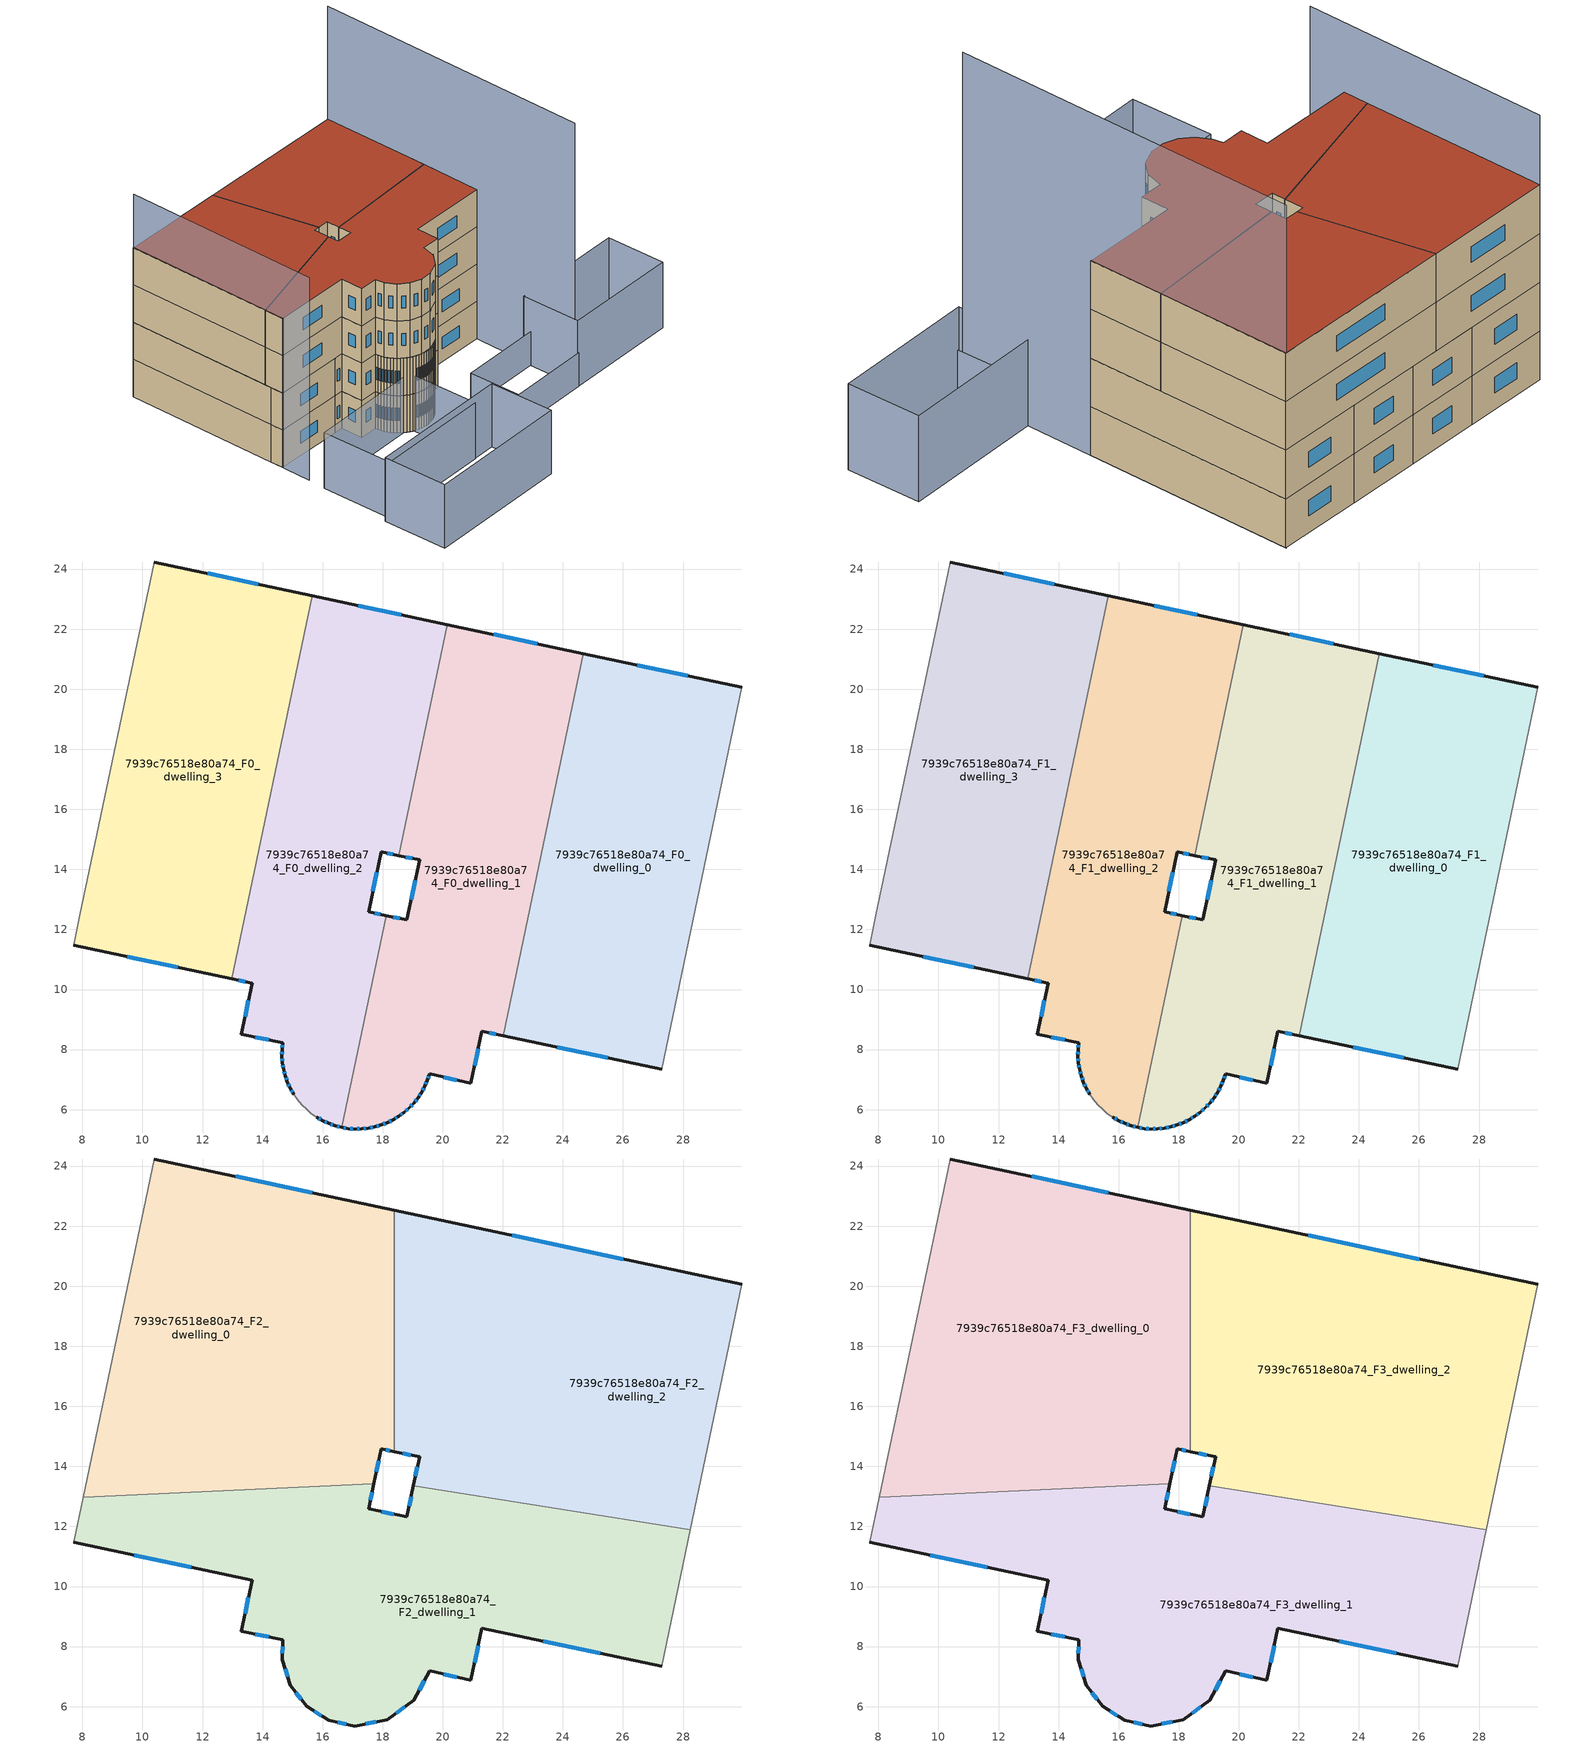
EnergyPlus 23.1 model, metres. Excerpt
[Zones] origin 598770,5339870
7939c76518e80a74_F0_dwelling_0
 floor ground (EU_floor_Construction): 29.96,20.06 27.29,7.34 22.01,8.46 24.68,21.18 z0
 wall outside (EU_wall_Construction): 29.96,20.06 24.68,21.18 / 22.01,8.46 27.29,7.34 z0:3
 wall adiabatic (EU_wall_Construction): 27.29,7.34 29.96,20.06 z0:3
 wall to 7939c76518e80a74_F0_dwelling_1 (EU_wall_Construction): 24.68,21.18 22.01,8.46 z0:3
 window (EU_Window_Construction): 28.16,20.44 26.48,20.8 / 23.81,8.08 25.49,7.72 z1.02:1.98
7939c76518e80a74_F0_dwelling_1
 floor ground (EU_floor_Construction): 24.68,21.18 22.01,8.46 21.3,8.61 20.94,6.88 19.56,7.19 19.49,6.98 19.4,6.78 19.29,6.57 19.18,6.39 19.04,6.22 18.88,6.06 18.72,5.91 18.54,5.78 18.35,5.67 18.15,5.56 17.94,5.49 17.73,5.43 17.52,5.38 17.3,5.36 17.08,5.36 16.85,5.37 16.64,5.41 18.12,12.46 18.8,12.32 19.22,14.31 18.54,14.46 20.15,22.15 z0
 wall outside (EU_wall_Construction): 16.64,5.41 16.85,5.37 17.08,5.36 17.3,5.36 17.52,5.38 17.73,5.43 17.94,5.49 18.15,5.56 18.35,5.67 18.54,5.78 18.72,5.91 18.88,6.06 19.04,6.22 19.18,6.39 19.29,6.57 19.4,6.78 19.49,6.98 19.56,7.19 20.94,6.88 21.3,8.61 22.01,8.46 / 18.54,14.46 19.22,14.31 18.8,12.32 18.12,12.46 / 24.68,21.18 20.15,22.15 z0:3
 wall to 7939c76518e80a74_F0_dwelling_2 (EU_wall_Construction): 18.12,12.46 16.64,5.41 / 20.15,22.15 18.54,14.46 z0:3
 window (EU_Window_Construction): 19.22,6.45 19.25,6.51 / 19.09,6.28 19.13,6.33 / 18.94,6.11 18.99,6.16 / 18.77,5.96 18.83,6.01 / 18.6,5.83 18.66,5.87 / 18.41,5.71 18.47,5.74 / 18.22,5.6 18.28,5.63 / 18.01,5.52 18.08,5.54 / 17.81,5.45 17.87,5.47 / 17.59,5.4 17.66,5.41 / 17.37,5.37 17.44,5.37 / 17.15,5.36 17.22,5.36 / 16.92,5.37 17,5.36 / 16.71,5.4 16.78,5.38 / 18.57,12.36 18.35,12.41 / 19.08,13.63 18.95,13 / 18.77,14.41 18.99,14.36 / 23.14,21.51 21.69,21.82 / 21.54,8.56 21.77,8.51 / 21.06,7.47 21.18,8.02 / 20.03,7.08 20.47,6.99 / 19.51,7.05 19.54,7.12 / 19.43,6.84 19.46,6.91 / 19.33,6.64 19.36,6.71 z1.02:1.98
7939c76518e80a74_F0_dwelling_2
 floor ground (EU_floor_Construction): 20.15,22.15 18.54,14.46 17.95,14.58 17.53,12.58 18.12,12.46 16.64,5.41 16.41,5.46 16.2,5.54 16,5.64 15.81,5.74 15.63,5.87 15.46,6.01 15.3,6.16 15.16,6.34 15.04,6.52 14.92,6.71 14.83,6.92 14.76,7.12 14.7,7.33 14.66,7.55 14.64,7.77 14.65,8 14.67,8.22 13.29,8.51 13.65,10.21 12.97,10.36 15.65,23.11 z0
 wall outside (EU_wall_Construction): 15.81,5.74 16,5.64 16.2,5.54 16.41,5.46 16.64,5.41 / 12.97,10.36 13.65,10.21 13.29,8.51 14.67,8.22 14.65,8 14.64,7.77 14.66,7.55 14.7,7.33 14.76,7.12 14.83,6.92 14.92,6.71 15.04,6.52 / 20.15,22.15 15.65,23.11 / 18.12,12.46 17.53,12.58 17.95,14.58 18.54,14.46 z0:3
 wall adiabatic (EU_wall_Construction): 15.04,6.52 15.16,6.34 15.3,6.16 15.46,6.01 15.63,5.87 15.81,5.74 z0:3
 wall to 7939c76518e80a74_F0_dwelling_3 (EU_wall_Construction): 15.65,23.11 12.97,10.36 z0:3
 window (EU_Window_Construction): 16.07,5.6 16.13,5.57 / 15.87,5.71 15.94,5.67 / 14.96,6.64 15,6.58 / 14.86,6.85 14.89,6.78 / 14.78,7.05 14.8,6.99 / 14.72,7.26 14.74,7.2 / 14.67,7.48 14.69,7.41 / 14.65,7.7 14.65,7.63 / 14.65,7.92 14.65,7.85 / 14.66,8.15 14.66,8.08 / 13.76,8.41 14.2,8.32 / 13.53,9.63 13.41,9.09 / 13.2,10.31 13.42,10.26 / 18.62,22.48 17.18,22.79 / 18.15,14.54 18.34,14.5 / 17.67,13.26 17.81,13.9 / 17.92,12.5 17.73,12.54 / 16.49,5.44 16.56,5.43 / 16.27,5.51 16.34,5.49 z1.02:1.98
7939c76518e80a74_F0_dwelling_3
 floor ground (EU_floor_Construction): 15.65,23.11 12.97,10.36 7.71,11.47 7.91,12.46 10.39,24.24 z0
 wall outside (EU_wall_Construction): 15.65,23.11 10.39,24.24 / 7.71,11.47 12.97,10.36 z0:3
 wall adiabatic (EU_wall_Construction): 10.39,24.24 7.91,12.46 7.71,11.47 z0:3
 window (EU_Window_Construction): 13.86,23.49 12.18,23.85 / 9.5,11.09 11.18,10.74 z1.02:1.98
7939c76518e80a74_F1_dwelling_0
 floor to 7939c76518e80a74_F0_dwelling_0 (EU_floor_Construction): 29.96,20.06 27.29,7.34 22.01,8.46 24.68,21.18 z3
 wall outside (EU_wall_Construction): 29.96,20.06 24.68,21.18 / 22.01,8.46 27.29,7.34 z3:6
 wall adiabatic (EU_wall_Construction): 27.29,7.34 29.96,20.06 z3:6
 wall to 7939c76518e80a74_F1_dwelling_1 (EU_wall_Construction): 24.68,21.18 22.01,8.46 z3:6
 window (EU_Window_Construction): 28.16,20.44 26.48,20.8 / 23.81,8.08 25.49,7.72 z4.02:4.98
7939c76518e80a74_F1_dwelling_1
 floor to 7939c76518e80a74_F0_dwelling_1 (EU_floor_Construction): 24.68,21.18 22.01,8.46 21.3,8.61 20.94,6.88 19.56,7.19 19.49,6.98 19.4,6.78 19.29,6.57 19.18,6.39 19.04,6.22 18.88,6.06 18.72,5.91 18.54,5.78 18.35,5.67 18.15,5.56 17.94,5.49 17.73,5.43 17.51,5.38 17.3,5.36 17.08,5.36 16.85,5.37 16.64,5.41 18.12,12.46 18.8,12.32 19.22,14.31 18.54,14.46 20.15,22.15 z3
 wall outside (EU_wall_Construction): 16.64,5.41 16.85,5.37 17.08,5.36 17.3,5.36 17.52,5.38 17.73,5.43 17.94,5.49 18.15,5.56 18.35,5.67 18.54,5.78 18.72,5.91 18.88,6.06 19.04,6.22 19.18,6.39 19.29,6.57 19.4,6.78 19.49,6.98 19.56,7.19 20.94,6.88 21.3,8.61 22.01,8.46 / 18.54,14.46 19.22,14.31 18.8,12.32 18.12,12.46 / 24.68,21.18 20.15,22.15 z3:6
 wall to 7939c76518e80a74_F1_dwelling_2 (EU_wall_Construction): 18.12,12.46 16.64,5.41 / 20.15,22.15 18.54,14.46 z3:6
 window (EU_Window_Construction): 19.22,6.45 19.25,6.51 / 19.09,6.28 19.13,6.33 / 18.94,6.11 18.99,6.16 / 18.77,5.96 18.83,6.01 / 18.6,5.83 18.66,5.87 / 18.41,5.71 18.47,5.74 / 18.22,5.6 18.28,5.63 / 18.01,5.52 18.08,5.54 / 17.81,5.45 17.87,5.47 / 17.59,5.4 17.66,5.41 / 17.37,5.37 17.44,5.37 / 17.15,5.36 17.22,5.36 / 16.92,5.37 17,5.36 / 16.71,5.4 16.78,5.38 / 18.57,12.36 18.35,12.41 / 19.08,13.63 18.95,13 / 18.77,14.41 18.99,14.36 / 23.14,21.51 21.69,21.82 / 21.54,8.56 21.77,8.51 / 21.06,7.47 21.18,8.02 / 20.03,7.08 20.47,6.99 / 19.51,7.05 19.54,7.12 / 19.43,6.84 19.46,6.91 / 19.33,6.64 19.36,6.71 z4.02:4.98
 roof outside (EU_roof_Construction): 19.18,6.39 19.29,6.57 19.4,6.78 19.49,6.98 19.56,7.19 19.04,6.22 z6; 18.72,5.91 18.88,6.06 19.04,6.22 18.15,5.56 18.35,5.67 18.54,5.78 z6; 18.15,5.56 17.08,5.36 17.3,5.36 17.51,5.38 17.73,5.43 17.94,5.49 z6; 17.08,5.36 16.65,5.45 16.64,5.41 16.85,5.37 z6
7939c76518e80a74_F1_dwelling_2
 floor to 7939c76518e80a74_F0_dwelling_2 (EU_floor_Construction): 20.15,22.15 18.54,14.46 17.95,14.58 17.53,12.58 18.12,12.46 16.63,5.41 16.41,5.46 16.2,5.54 16,5.64 15.81,5.74 15.63,5.87 15.46,6.01 15.3,6.16 15.16,6.34 15.04,6.52 14.92,6.71 14.83,6.92 14.75,7.12 14.7,7.33 14.66,7.55 14.64,7.77 14.65,8 14.67,8.22 13.29,8.51 13.65,10.21 12.97,10.36 15.65,23.11 z3
 wall outside (EU_wall_Construction): 15.81,5.74 16,5.64 16.2,5.54 16.41,5.46 16.64,5.41 / 12.97,10.36 13.65,10.21 13.29,8.51 14.67,8.22 14.65,8 14.64,7.77 14.66,7.55 14.7,7.33 14.76,7.12 14.83,6.92 14.92,6.71 15.04,6.52 / 20.15,22.15 15.65,23.11 / 18.12,12.46 17.53,12.58 17.95,14.58 18.54,14.46 z3:6
 wall adiabatic (EU_wall_Construction): 15.04,6.52 15.16,6.34 15.3,6.16 15.46,6.01 15.63,5.87 15.81,5.74 z3:6
 wall to 7939c76518e80a74_F1_dwelling_3 (EU_wall_Construction): 15.65,23.11 12.97,10.36 z3:6
 window (EU_Window_Construction): 16.07,5.6 16.13,5.57 / 15.87,5.71 15.94,5.67 / 14.96,6.64 15,6.58 / 14.86,6.85 14.89,6.78 / 14.78,7.05 14.8,6.99 / 14.72,7.26 14.74,7.2 / 14.67,7.48 14.69,7.41 / 14.65,7.7 14.65,7.63 / 14.65,7.92 14.65,7.85 / 14.66,8.15 14.66,8.08 / 13.76,8.41 14.2,8.32 / 13.53,9.63 13.41,9.09 / 13.2,10.31 13.42,10.26 / 18.62,22.48 17.18,22.79 / 18.15,14.54 18.34,14.5 / 17.67,13.26 17.81,13.9 / 17.92,12.5 17.73,12.54 / 16.49,5.44 16.56,5.43 / 16.27,5.51 16.34,5.49 z4.02:4.98
 roof outside (EU_roof_Construction): 16.63,5.41 16.64,5.45 16.2,5.54 16.41,5.46 z6; 16.2,5.54 15.46,6.01 15.63,5.87 15.81,5.74 16,5.64 z6; 15.46,6.01 14.92,6.71 15.04,6.52 15.16,6.34 15.3,6.16 z6; 14.92,6.71 14.66,7.55 14.7,7.33 14.75,7.12 14.83,6.92 z6
7939c76518e80a74_F1_dwelling_3
 floor to 7939c76518e80a74_F0_dwelling_3 (EU_floor_Construction): 15.65,23.11 12.97,10.36 7.71,11.47 7.91,12.46 10.38,24.24 z3
 wall outside (EU_wall_Construction): 15.65,23.11 10.39,24.24 / 7.71,11.47 12.97,10.36 z3:6
 wall adiabatic (EU_wall_Construction): 10.39,24.24 7.91,12.46 7.71,11.47 z3:6
 window (EU_Window_Construction): 13.86,23.49 12.18,23.85 / 9.5,11.09 11.18,10.74 z4.02:4.98
 roof outside (EU_roof_Construction): 7.91,12.46 7.71,11.47 10.38,24.24 z6
7939c76518e80a74_F2_dwelling_0
 floor to 7939c76518e80a74_F1_dwelling_2 (EU_floor_Construction): 18.38,22.53 18.38,14.49 17.95,14.58 17.71,13.42 13.57,13.23 15.65,23.11 z6
 floor to 7939c76518e80a74_F1_dwelling_3 (EU_floor_Construction): 15.65,23.11 13.57,13.23 8.02,12.97 10.38,24.24 z6
 wall outside (EU_wall_Construction): 17.71,13.42 17.95,14.58 18.38,14.49 / 18.38,22.53 10.39,24.24 z6:9
 wall adiabatic (EU_wall_Construction): 10.39,24.24 8.03,12.97 z6:9
 wall to 7939c76518e80a74_F2_dwelling_2 (EU_wall_Construction): 18.38,14.49 18.38,22.53 z6:9
 wall to 7939c76518e80a74_F2_dwelling_1 (EU_wall_Construction): 8.02,12.97 17.71,13.42 z6:9
 window (EU_Window_Construction): 18.1,14.55 18.23,14.52 / 17.79,13.81 17.87,14.19 / 15.66,23.11 13.1,23.65 z7.02:7.98
7939c76518e80a74_F2_dwelling_1
 floor to 7939c76518e80a74_F1_dwelling_0 (EU_floor_Construction): 28.24,11.89 27.29,7.34 22.01,8.46 22.91,12.73 z6
 floor to 7939c76518e80a74_F1_dwelling_1 (EU_floor_Construction): 22.91,12.73 22.01,8.46 21.3,8.61 20.94,6.88 19.56,7.19 19.04,6.22 18.15,5.56 17.08,5.36 16.65,5.45 18.12,12.46 18.8,12.32 19.02,13.35 z6
 floor to 7939c76518e80a74_F1_dwelling_2 (EU_floor_Construction): 17.71,13.42 17.53,12.58 18.12,12.46 16.64,5.45 16.2,5.54 15.46,6.01 14.92,6.71 14.66,7.55 14.67,8.22 13.29,8.51 13.65,10.21 12.97,10.36 13.57,13.23 z6
 floor to 7939c76518e80a74_F1_dwelling_3 (EU_floor_Construction): 13.57,13.23 12.97,10.36 7.71,11.47 8.02,12.97 z6
 wall outside (EU_wall_Construction): 7.71,11.47 13.65,10.21 13.29,8.51 14.67,8.22 14.66,7.55 14.92,6.71 15.46,6.01 16.2,5.54 17.08,5.36 18.15,5.56 19.04,6.22 19.56,7.19 20.94,6.88 21.3,8.61 27.29,7.34 / 19.02,13.35 18.8,12.32 17.53,12.58 17.71,13.42 z6:9
 wall adiabatic (EU_wall_Construction): 8.03,12.97 7.71,11.47 / 27.29,7.34 28.24,11.89 z6:9
 wall to 7939c76518e80a74_F2_dwelling_2 (EU_wall_Construction): 28.24,11.89 19.02,13.35 z6:9
 window (EU_Window_Construction): 16.5,5.48 16.78,5.42 / 15.72,5.85 15.95,5.7 / 15.11,6.47 15.28,6.25 / 14.75,7.27 14.83,7 / 14.66,8 14.66,7.78 / 13.76,8.41 14.2,8.32 / 13.53,9.63 13.41,9.09 / 9.73,11.04 11.63,10.64 / 17.59,12.87 17.65,13.13 / 18.37,12.41 17.96,12.49 / 18.95,13 18.88,12.67 / 23.34,8.18 25.25,7.77 / 21.06,7.47 21.18,8.02 / 20.03,7.08 20.47,6.99 / 19.22,6.55 19.39,6.86 / 18.45,5.79 18.74,6 / 17.44,5.43 17.79,5.49 z7.02:7.98
7939c76518e80a74_F2_dwelling_2
 floor to 7939c76518e80a74_F1_dwelling_0 (EU_floor_Construction): 29.96,20.06 28.24,11.89 22.91,12.73 24.68,21.18 z6
 floor to 7939c76518e80a74_F1_dwelling_1 (EU_floor_Construction): 24.68,21.18 22.91,12.73 19.02,13.35 19.22,14.31 18.54,14.46 20.15,22.15 z6
 floor to 7939c76518e80a74_F1_dwelling_2 (EU_floor_Construction): 20.15,22.15 18.54,14.46 18.38,14.49 18.38,22.53 z6
 wall outside (EU_wall_Construction): 18.38,14.49 19.22,14.31 19.02,13.35 / 29.96,20.06 18.38,22.53 z6:9
 wall adiabatic (EU_wall_Construction): 28.24,11.89 29.96,20.06 z6:9
 window (EU_Window_Construction): 19.16,13.98 19.09,13.68 / 18.67,14.43 18.94,14.37 / 26.02,20.9 22.32,21.69 z7.02:7.98
7939c76518e80a74_F3_dwelling_0
 floor to 7939c76518e80a74_F2_dwelling_0 (EU_floor_Construction): 18.38,22.53 18.38,14.49 17.95,14.58 17.71,13.42 8.02,12.97 10.38,24.24 z9
 wall outside (EU_wall_Construction): 17.71,13.42 17.95,14.58 18.38,14.49 / 18.38,22.53 10.39,24.24 z9:12
 wall adiabatic (EU_wall_Construction): 10.39,24.24 8.03,12.97 z9:12
 wall to 7939c76518e80a74_F3_dwelling_2 (EU_wall_Construction): 18.38,14.49 18.38,22.53 z9:12
 wall to 7939c76518e80a74_F3_dwelling_1 (EU_wall_Construction): 8.02,12.97 17.71,13.42 z9:12
 window (EU_Window_Construction): 18.1,14.55 18.23,14.52 / 17.79,13.81 17.87,14.19 / 15.66,23.11 13.1,23.65 z10.02:10.98
 roof outside (EU_roof_Construction): 17.71,13.42 17.95,14.58 18.38,14.49 18.38,22.53 10.39,24.24 8.03,12.97 z12
7939c76518e80a74_F3_dwelling_1
 floor to 7939c76518e80a74_F2_dwelling_1 (EU_floor_Construction): 28.24,11.89 27.29,7.34 21.3,8.61 20.94,6.88 19.56,7.19 19.04,6.22 18.15,5.56 17.08,5.36 16.2,5.54 15.46,6.01 14.92,6.71 14.66,7.55 14.67,8.22 13.29,8.51 13.65,10.21 7.71,11.47 8.02,12.97 17.71,13.42 17.53,12.58 18.8,12.32 19.02,13.35 z9
 wall outside (EU_wall_Construction): 7.71,11.47 13.65,10.21 13.29,8.51 14.67,8.22 14.66,7.55 14.92,6.71 15.46,6.01 16.2,5.54 17.08,5.36 18.15,5.56 19.04,6.22 19.56,7.19 20.94,6.88 21.3,8.61 27.29,7.34 / 19.02,13.35 18.8,12.32 17.53,12.58 17.71,13.42 z9:12
 wall adiabatic (EU_wall_Construction): 8.03,12.97 7.71,11.47 / 27.29,7.34 28.24,11.89 z9:12
 wall to 7939c76518e80a74_F3_dwelling_2 (EU_wall_Construction): 28.24,11.89 19.02,13.35 z9:12
 window (EU_Window_Construction): 16.5,5.48 16.78,5.42 / 15.72,5.85 15.95,5.7 / 15.11,6.47 15.28,6.25 / 14.75,7.27 14.83,7 / 14.66,8 14.66,7.78 / 13.76,8.41 14.2,8.32 / 13.53,9.63 13.41,9.09 / 9.73,11.04 11.63,10.64 / 17.59,12.87 17.65,13.13 / 18.37,12.41 17.96,12.49 / 18.95,13 18.88,12.67 / 23.34,8.18 25.25,7.77 / 21.06,7.47 21.18,8.02 / 20.03,7.08 20.47,6.99 / 19.22,6.55 19.39,6.86 / 18.45,5.79 18.74,6 / 17.44,5.43 17.79,5.49 z10.02:10.98
 roof outside (EU_roof_Construction): 27.29,7.34 28.24,11.89 19.02,13.35 18.8,12.32 17.53,12.58 17.71,13.42 8.03,12.97 7.71,11.47 13.65,10.21 13.29,8.51 14.67,8.22 14.66,7.55 14.92,6.71 15.46,6.01 16.2,5.54 17.08,5.36 18.15,5.56 19.04,6.22 19.56,7.19 20.94,6.88 21.3,8.61 z12
7939c76518e80a74_F3_dwelling_2
 floor to 7939c76518e80a74_F2_dwelling_2 (EU_floor_Construction): 29.96,20.06 28.24,11.89 19.02,13.35 19.22,14.31 18.38,14.49 18.38,22.53 z9
 wall outside (EU_wall_Construction): 18.38,14.49 19.22,14.31 19.02,13.35 / 29.96,20.06 18.38,22.53 z9:12
 wall adiabatic (EU_wall_Construction): 28.24,11.89 29.96,20.06 z9:12
 window (EU_Window_Construction): 19.16,13.98 19.09,13.68 / 18.67,14.43 18.94,14.37 / 26.02,20.9 22.32,21.69 z10.02:10.98
 roof outside (EU_roof_Construction): 28.24,11.89 29.96,20.06 18.38,22.53 18.38,14.49 19.22,14.31 19.02,13.35 z12
shading: 15.52,-4.61 4.41,-2.54 / 4.41,-2.54 5.34,2.45 / 5.34,2.45 16.45,0.39 / 16.45,0.39 15.52,-4.61 z0:5.1; 25.54,-1 29.96,20.08 z0:21.1; 34.3,-2.94 25.47,-1.29 / 25.47,-1.29 26.32,3.26 / 26.32,3.26 35.15,1.61 / 35.15,1.61 34.3,-2.94 z0:5.3; 20,3.86 26.31,2.69 / 26.31,2.69 25.56,-1.31 / 25.56,-1.31 19.25,-0.14 / 19.25,-0.14 20,3.86 z0:2.7; 6.82,7.88 15.74,6.22 / 15.74,6.22 14.71,0.71 / 14.71,0.71 5.79,2.37 / 5.79,2.37 6.82,7.88 z0:4.5; 10.41,24.23 7.23,9.23 z0:16.3
[Building]
EU S2 Campaign: North Axis=0; Terrain=City; Solar Distribution=FullExterior
[Site:Location]
Vienna: Latitude=48; Longitude=16.5; Time Zone=1; Elevation=183
[SizingPeriod:WeatherFileDays]
AnnualSizingPeriod: Begin Month=1; Begin Day of Month=1; End Month=12; End Day of Month=31; Day of Week for Start Day=Monday; Use Weather File Daylight Saving Period=No; Use Weather File Rain and Snow Indicators=No
[MATERIAL]
EU_InternalMass_Material: Roughness=MediumRough; Thickness=0.1; Conductivity=1; Density=1800; Specific Heat=900; Thermal Absorptance=0.9; Solar Absorptance=0.7; Visible Absorptance=0.7
[MATERIAL:NOMASS] Roughness=MediumRough; Thermal Absorptance=0.9; Solar Absorptance=0.7; Visible Absorptance=0.7
Name | Thermal Resistance
EU_wall_NoMass | 0.942466
EU_roof_NoMass | 0.551687
EU_floor_NoMass | 0.66527
[WINDOWMATERIAL:SIMPLEGLAZINGSYSTEM]
EU_Window_SimpleGlazing: UFactor=2.03367; Solar Heat Gain Coefficient=0.65; Visible Transmittance=0.65
[CONSTRUCTION]
EU_wall_Construction: EU_wall_NoMass
EU_roof_Construction: EU_roof_NoMass
EU_floor_Construction: EU_floor_NoMass
EU_Window_Construction: EU_Window_SimpleGlazing
EU_InternalMass_Construction: EU_InternalMass_Material
[ZONE] Type=1; Multiplier=1; Ceiling Height=autocalculate; Floor Area=autocalculate; Part of Total Floor Area=Yes
Name | Volume
7939c76518e80a74_F0_dwelling_0; 7939c76518e80a74_F1_dwelling_0 | 210.404
7939c76518e80a74_F2_dwelling_0 | 280.291
7939c76518e80a74_F3_dwelling_0 | 280.301
7939c76518e80a74_F0_dwelling_1 | 210.423
7939c76518e80a74_F1_dwelling_1 | 210.422
7939c76518e80a74_F2_dwelling_1 | 280.267
7939c76518e80a74_F3_dwelling_1 | 280.299
7939c76518e80a74_F0_dwelling_2; 7939c76518e80a74_F1_dwelling_2 | 210.36
7939c76518e80a74_F2_dwelling_2 | 280.292
7939c76518e80a74_F3_dwelling_2 | 280.296
7939c76518e80a74_F0_dwelling_3 | 210.411
7939c76518e80a74_F1_dwelling_3 | 210.41
[INTERNALMASS] Construction=EU_InternalMass_Construction
Name | Zone or ZoneList | Surface Area
7939c76518e80a74_F0_dwelling_0_EU_InternalMass | 7939c76518e80a74_F0_dwelling_0 | 70.1347
7939c76518e80a74_F0_dwelling_1_EU_InternalMass | 7939c76518e80a74_F0_dwelling_1 | 70.1405
7939c76518e80a74_F0_dwelling_2_EU_InternalMass | 7939c76518e80a74_F0_dwelling_2 | 70.1304
7939c76518e80a74_F0_dwelling_3_EU_InternalMass | 7939c76518e80a74_F0_dwelling_3 | 70.1369
7939c76518e80a74_F1_dwelling_0_EU_InternalMass | 7939c76518e80a74_F1_dwelling_0 | 70.1347
7939c76518e80a74_F1_dwelling_1_EU_InternalMass | 7939c76518e80a74_F1_dwelling_1 | 70.1405
7939c76518e80a74_F1_dwelling_2_EU_InternalMass | 7939c76518e80a74_F1_dwelling_2 | 70.1304
7939c76518e80a74_F1_dwelling_3_EU_InternalMass | 7939c76518e80a74_F1_dwelling_3 | 70.1369
7939c76518e80a74_F2_dwelling_0_EU_InternalMass | 7939c76518e80a74_F2_dwelling_0 | 93.4335
7939c76518e80a74_F2_dwelling_1_EU_InternalMass | 7939c76518e80a74_F2_dwelling_1 | 93.4327
7939c76518e80a74_F2_dwelling_2_EU_InternalMass | 7939c76518e80a74_F2_dwelling_2 | 93.4322
7939c76518e80a74_F3_dwelling_0_EU_InternalMass | 7939c76518e80a74_F3_dwelling_0 | 93.4335
7939c76518e80a74_F3_dwelling_1_EU_InternalMass | 7939c76518e80a74_F3_dwelling_1 | 93.4327
7939c76518e80a74_F3_dwelling_2_EU_InternalMass | 7939c76518e80a74_F3_dwelling_2 | 93.4322
[OTHEREQUIPMENT] Fuel Type=Electricity; Design Level Calculation Method=Watts/Area; Power per Zone Floor Area=1; Fraction Latent=0; Fraction Radiant=0; Fraction Lost=0; Carbon Dioxide Generation Rate=0; EndUse Subcategory=EU_Step8_InternalGains
Name | Zone or ZoneList or Space or SpaceList | Schedule
EU_Step8_InternalGain_7939c76518e80a74_F0_dwelling_0_f000 | 7939c76518e80a74_F0_dwelling_0 | EU_Step8_GainSchedule_7939c76518e80a74_F0_dwelling_0_f000
EU_Step8_InternalGain_7939c76518e80a74_F0_dwelling_1_f000 | 7939c76518e80a74_F0_dwelling_1 | EU_Step8_GainSchedule_7939c76518e80a74_F0_dwelling_1_f000
EU_Step8_InternalGain_7939c76518e80a74_F0_dwelling_2_f000 | 7939c76518e80a74_F0_dwelling_2 | EU_Step8_GainSchedule_7939c76518e80a74_F0_dwelling_2_f000
EU_Step8_InternalGain_7939c76518e80a74_F0_dwelling_3_f000 | 7939c76518e80a74_F0_dwelling_3 | EU_Step8_GainSchedule_7939c76518e80a74_F0_dwelling_3_f000
EU_Step8_InternalGain_7939c76518e80a74_F1_dwelling_0_f000 | 7939c76518e80a74_F1_dwelling_0 | EU_Step8_GainSchedule_7939c76518e80a74_F1_dwelling_0_f000
EU_Step8_InternalGain_7939c76518e80a74_F1_dwelling_1_f000 | 7939c76518e80a74_F1_dwelling_1 | EU_Step8_GainSchedule_7939c76518e80a74_F1_dwelling_1_f000
EU_Step8_InternalGain_7939c76518e80a74_F1_dwelling_2_f000 | 7939c76518e80a74_F1_dwelling_2 | EU_Step8_GainSchedule_7939c76518e80a74_F1_dwelling_2_f000
EU_Step8_InternalGain_7939c76518e80a74_F1_dwelling_3_f000 | 7939c76518e80a74_F1_dwelling_3 | EU_Step8_GainSchedule_7939c76518e80a74_F1_dwelling_3_f000
EU_Step8_InternalGain_7939c76518e80a74_F2_dwelling_0_f000 | 7939c76518e80a74_F2_dwelling_0 | EU_Step8_GainSchedule_7939c76518e80a74_F2_dwelling_0_f000
EU_Step8_InternalGain_7939c76518e80a74_F2_dwelling_1_f000 | 7939c76518e80a74_F2_dwelling_1 | EU_Step8_GainSchedule_7939c76518e80a74_F2_dwelling_1_f000
EU_Step8_InternalGain_7939c76518e80a74_F2_dwelling_2_f000 | 7939c76518e80a74_F2_dwelling_2 | EU_Step8_GainSchedule_7939c76518e80a74_F2_dwelling_2_f000
EU_Step8_InternalGain_7939c76518e80a74_F3_dwelling_0_f000 | 7939c76518e80a74_F3_dwelling_0 | EU_Step8_GainSchedule_7939c76518e80a74_F3_dwelling_0_f000
EU_Step8_InternalGain_7939c76518e80a74_F3_dwelling_1_f000 | 7939c76518e80a74_F3_dwelling_1 | EU_Step8_GainSchedule_7939c76518e80a74_F3_dwelling_1_f000
EU_Step8_InternalGain_7939c76518e80a74_F3_dwelling_2_f000 | 7939c76518e80a74_F3_dwelling_2 | EU_Step8_GainSchedule_7939c76518e80a74_F3_dwelling_2_f000
[ZONEVENTILATION:DESIGNFLOWRATE] Schedule=EU_AlwaysOn; Design Flow Rate Calculation Method=AirChanges/Hour; Air Changes per Hour=0.530523; Ventilation Type=Natural; Fan Pressure Rise=0; Fan Total Efficiency=1; Constant Term Coefficient=1; Temperature Term Coefficient=0; Velocity Term Coefficient=0; Velocity Squared Term Coefficient=0; Minimum Indoor Temperature=-100; Maximum Indoor Temperature=100; Delta Temperature=-100; Minimum Outdoor Temperature=-100; Maximum Outdoor Temperature=100; Maximum Wind Speed=40
Name | Zone or ZoneList or Space or SpaceList
EU_ConstantAir_7939c76518e80a74_F0_dwelling_0 | 7939c76518e80a74_F0_dwelling_0
EU_ConstantAir_7939c76518e80a74_F0_dwelling_1 | 7939c76518e80a74_F0_dwelling_1
EU_ConstantAir_7939c76518e80a74_F0_dwelling_2 | 7939c76518e80a74_F0_dwelling_2
EU_ConstantAir_7939c76518e80a74_F0_dwelling_3 | 7939c76518e80a74_F0_dwelling_3
EU_ConstantAir_7939c76518e80a74_F1_dwelling_0 | 7939c76518e80a74_F1_dwelling_0
EU_ConstantAir_7939c76518e80a74_F1_dwelling_1 | 7939c76518e80a74_F1_dwelling_1
EU_ConstantAir_7939c76518e80a74_F1_dwelling_2 | 7939c76518e80a74_F1_dwelling_2
EU_ConstantAir_7939c76518e80a74_F1_dwelling_3 | 7939c76518e80a74_F1_dwelling_3
EU_ConstantAir_7939c76518e80a74_F2_dwelling_0 | 7939c76518e80a74_F2_dwelling_0
EU_ConstantAir_7939c76518e80a74_F2_dwelling_1 | 7939c76518e80a74_F2_dwelling_1
EU_ConstantAir_7939c76518e80a74_F2_dwelling_2 | 7939c76518e80a74_F2_dwelling_2
EU_ConstantAir_7939c76518e80a74_F3_dwelling_0 | 7939c76518e80a74_F3_dwelling_0
EU_ConstantAir_7939c76518e80a74_F3_dwelling_1 | 7939c76518e80a74_F3_dwelling_1
EU_ConstantAir_7939c76518e80a74_F3_dwelling_2 | 7939c76518e80a74_F3_dwelling_2
[HVACTEMPLATE:THERMOSTAT] Constant Heating Setpoint=20; Constant Cooling Setpoint=50
EU_HeatOnly_7939c76518e80a74_F0_dwelling_0; EU_HeatOnly_7939c76518e80a74_F0_dwelling_1; EU_HeatOnly_7939c76518e80a74_F0_dwelling_2; EU_HeatOnly_7939c76518e80a74_F0_dwelling_3; EU_HeatOnly_7939c76518e80a74_F1_dwelling_0; EU_HeatOnly_7939c76518e80a74_F1_dwelling_1; EU_HeatOnly_7939c76518e80a74_F1_dwelling_2; EU_HeatOnly_7939c76518e80a74_F1_dwelling_3; EU_HeatOnly_7939c76518e80a74_F2_dwelling_0; EU_HeatOnly_7939c76518e80a74_F2_dwelling_1; EU_HeatOnly_7939c76518e80a74_F2_dwelling_2; EU_HeatOnly_7939c76518e80a74_F3_dwelling_0; EU_HeatOnly_7939c76518e80a74_F3_dwelling_1; EU_HeatOnly_7939c76518e80a74_F3_dwelling_2
[HVACTEMPLATE:ZONE:IDEALLOADSAIRSYSTEM] System Availability Schedule=EU_AlwaysOn; Maximum Heating Supply Air Temperature=50; Minimum Cooling Supply Air Temperature=13; Maximum Heating Supply Air Humidity Ratio=0.0156; Minimum Cooling Supply Air Humidity Ratio=0.0077; Heating Limit=NoLimit; Cooling Limit=NoLimit; Heating Availability Schedule=EU_AlwaysOn; Cooling Availability Schedule=EU_CoolingOff; Dehumidification Control Type=ConstantSensibleHeatRatio; Cooling Sensible Heat Ratio=0.7; Dehumidification Setpoint=60; Humidification Control Type=None; Humidification Setpoint=30; Outdoor Air Method=None; Outdoor Air Flow Rate per Person=0.00944; Outdoor Air Flow Rate per Zone Floor Area=0; Outdoor Air Flow Rate per Zone=0; Demand Controlled Ventilation Type=None; Outdoor Air Economizer Type=NoEconomizer; Heat Recovery Type=None; Sensible Heat Recovery Effectiveness=0.7; Latent Heat Recovery Effectiveness=0.65
Name | Template Thermostat
7939c76518e80a74_F0_dwelling_0 | EU_HeatOnly_7939c76518e80a74_F0_dwelling_0
7939c76518e80a74_F0_dwelling_1 | EU_HeatOnly_7939c76518e80a74_F0_dwelling_1
7939c76518e80a74_F0_dwelling_2 | EU_HeatOnly_7939c76518e80a74_F0_dwelling_2
7939c76518e80a74_F0_dwelling_3 | EU_HeatOnly_7939c76518e80a74_F0_dwelling_3
7939c76518e80a74_F1_dwelling_0 | EU_HeatOnly_7939c76518e80a74_F1_dwelling_0
7939c76518e80a74_F1_dwelling_1 | EU_HeatOnly_7939c76518e80a74_F1_dwelling_1
7939c76518e80a74_F1_dwelling_2 | EU_HeatOnly_7939c76518e80a74_F1_dwelling_2
7939c76518e80a74_F1_dwelling_3 | EU_HeatOnly_7939c76518e80a74_F1_dwelling_3
7939c76518e80a74_F2_dwelling_0 | EU_HeatOnly_7939c76518e80a74_F2_dwelling_0
7939c76518e80a74_F2_dwelling_1 | EU_HeatOnly_7939c76518e80a74_F2_dwelling_1
7939c76518e80a74_F2_dwelling_2 | EU_HeatOnly_7939c76518e80a74_F2_dwelling_2
7939c76518e80a74_F3_dwelling_0 | EU_HeatOnly_7939c76518e80a74_F3_dwelling_0
7939c76518e80a74_F3_dwelling_1 | EU_HeatOnly_7939c76518e80a74_F3_dwelling_1
7939c76518e80a74_F3_dwelling_2 | EU_HeatOnly_7939c76518e80a74_F3_dwelling_2
[SIZING:ZONE] Zone Cooling Design Supply Air Temperature Input Method=SupplyAirTemperature; Zone Cooling Design Supply Air Temperature=13; Zone Heating Design Supply Air Temperature Input Method=SupplyAirTemperature; Zone Heating Design Supply Air Temperature=50; Zone Cooling Design Supply Air Humidity Ratio=0.008; Zone Heating Design Supply Air Humidity Ratio=0.008; Cooling Design Air Flow Method=DesignDay; Cooling Design Air Flow Rate=0; Cooling Minimum Air Flow per Zone Floor Area=0.000762; Cooling Minimum Air Flow=0; Cooling Minimum Air Flow Fraction=0.2; Heating Design Air Flow Method=DesignDay; Heating Design Air Flow Rate=0; Heating Maximum Air Flow per Zone Floor Area=0.002032; Heating Maximum Air Flow=0.141576; Heating Maximum Air Flow Fraction=0.3; Account for Dedicated Outdoor Air System=No; Dedicated Outdoor Air System Control Strategy=NeutralSupplyAir; Dedicated Outdoor Air Low Setpoint Temperature for Design=autosize; Dedicated Outdoor Air High Setpoint Temperature for Design=autosize; Zone Load Sizing Method=Sensible Load Only No Latent Load; Zone Latent Cooling Design Supply Air Humidity Ratio Input Method=HumidityRatioDifference; Zone Cooling Design Supply Air Humidity Ratio Difference=0.005; Zone Latent Heating Design Supply Air Humidity Ratio Input Method=HumidityRatioDifference; Zone Humidification Design Supply Air Humidity Ratio Difference=0.005
7939c76518e80a74_F0_dwelling_0; 7939c76518e80a74_F0_dwelling_1; 7939c76518e80a74_F0_dwelling_2; 7939c76518e80a74_F0_dwelling_3; 7939c76518e80a74_F1_dwelling_0; 7939c76518e80a74_F1_dwelling_1; 7939c76518e80a74_F1_dwelling_2; 7939c76518e80a74_F1_dwelling_3; 7939c76518e80a74_F2_dwelling_0; 7939c76518e80a74_F2_dwelling_1; 7939c76518e80a74_F2_dwelling_2; 7939c76518e80a74_F3_dwelling_0; 7939c76518e80a74_F3_dwelling_1; 7939c76518e80a74_F3_dwelling_2
[SCHEDULE:CONSTANT]
Name | Hourly Value
EU_AlwaysOn | 1
EU_CoolingOff | 0
[SCHEDULE:FILE] Column Number=1; Rows to Skip at Top=0; Number of Hours of Data=8760; Column Separator=Comma; Interpolate to Timestep=No; Minutes per Item=60; Adjust Schedule for Daylight Savings=Yes
Name | File
EU_Step8_GainSchedule_7939c76518e80a74_F0_dwelling_0_f000 | ../../schedules/7939c76518e80a74/7939c76518e80a74_F0_dwelling_0_f000_gain.csv
EU_Step8_GainSchedule_7939c76518e80a74_F0_dwelling_1_f000 | ../../schedules/7939c76518e80a74/7939c76518e80a74_F0_dwelling_1_f000_gain.csv
EU_Step8_GainSchedule_7939c76518e80a74_F0_dwelling_2_f000 | ../../schedules/7939c76518e80a74/7939c76518e80a74_F0_dwelling_2_f000_gain.csv
EU_Step8_GainSchedule_7939c76518e80a74_F0_dwelling_3_f000 | ../../schedules/7939c76518e80a74/7939c76518e80a74_F0_dwelling_3_f000_gain.csv
EU_Step8_GainSchedule_7939c76518e80a74_F1_dwelling_0_f000 | ../../schedules/7939c76518e80a74/7939c76518e80a74_F1_dwelling_0_f000_gain.csv
EU_Step8_GainSchedule_7939c76518e80a74_F1_dwelling_1_f000 | ../../schedules/7939c76518e80a74/7939c76518e80a74_F1_dwelling_1_f000_gain.csv
EU_Step8_GainSchedule_7939c76518e80a74_F1_dwelling_2_f000 | ../../schedules/7939c76518e80a74/7939c76518e80a74_F1_dwelling_2_f000_gain.csv
EU_Step8_GainSchedule_7939c76518e80a74_F1_dwelling_3_f000 | ../../schedules/7939c76518e80a74/7939c76518e80a74_F1_dwelling_3_f000_gain.csv
EU_Step8_GainSchedule_7939c76518e80a74_F2_dwelling_0_f000 | ../../schedules/7939c76518e80a74/7939c76518e80a74_F2_dwelling_0_f000_gain.csv
EU_Step8_GainSchedule_7939c76518e80a74_F2_dwelling_1_f000 | ../../schedules/7939c76518e80a74/7939c76518e80a74_F2_dwelling_1_f000_gain.csv
EU_Step8_GainSchedule_7939c76518e80a74_F2_dwelling_2_f000 | ../../schedules/7939c76518e80a74/7939c76518e80a74_F2_dwelling_2_f000_gain.csv
EU_Step8_GainSchedule_7939c76518e80a74_F3_dwelling_0_f000 | ../../schedules/7939c76518e80a74/7939c76518e80a74_F3_dwelling_0_f000_gain.csv
EU_Step8_GainSchedule_7939c76518e80a74_F3_dwelling_1_f000 | ../../schedules/7939c76518e80a74/7939c76518e80a74_F3_dwelling_1_f000_gain.csv
EU_Step8_GainSchedule_7939c76518e80a74_F3_dwelling_2_f000 | ../../schedules/7939c76518e80a74/7939c76518e80a74_F3_dwelling_2_f000_gain.csv
